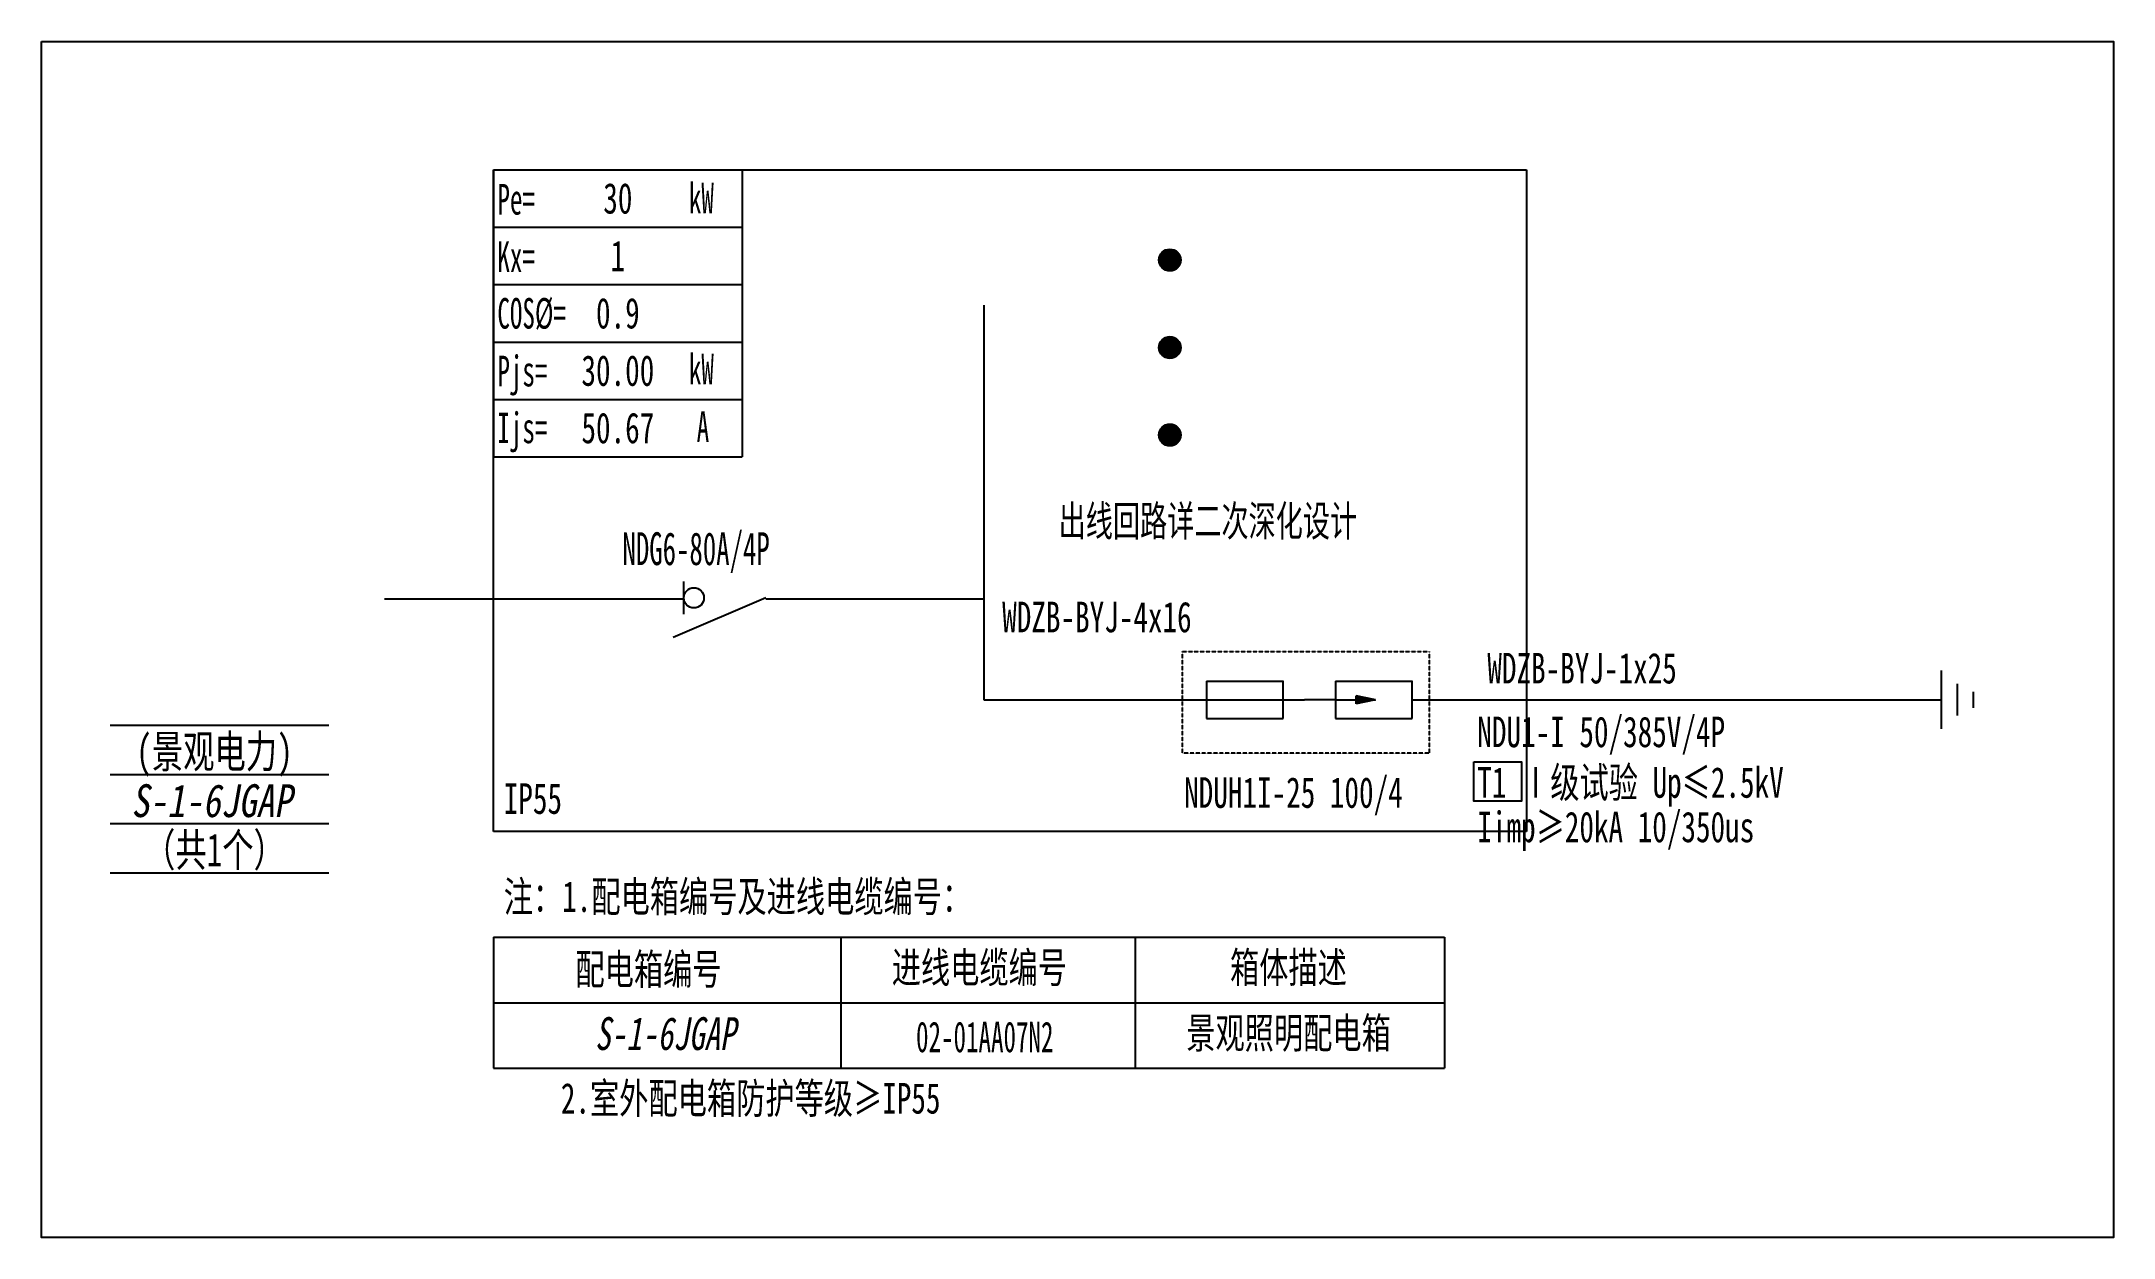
# Model space of a CAD drawing. Extents: x 296942 to 299406, y 372140 to 373562.
import ezdxf
from ezdxf.enums import TextEntityAlignment as Align

# ---------------------------------------------------------------- set-up
doc = ezdxf.new("R2010")
doc.units = 0
doc.header["$MEASUREMENT"] = 0
doc.linetypes.add('DASH', pattern=[0.35, 0.25, -0.1])
doc.linetypes.add('DASHED2', pattern=[0.375, 0.25, -0.125])
for name, color, linetype in [('D_E_Eqpm(强电设备)', 100, 'Continuous'), ('D_E_Eqpm（强电设备）', 100, 'Continuous'), ('D_E_Text(强电文字)', 51, 'Continuous'), ('D_E_Text（强电文字）', 51, 'Continuous'), ('D_E_Wire(强电线缆)', 10, 'Continuous'), ('D_E_Wire（强电线缆）', 10, 'Continuous'), ('D_T_TableDim（表格尺寸）', 255, 'Continuous'), ('E_E_Text（强电文字）', 51, 'Continuous'), ('E_E_Wire（强电线缆）', 10, 'Continuous'), ('E_T_TableDim（表格尺寸）', 255, 'Continuous'), ('系统图', 220, 'Continuous')]:
    doc.layers.add(name, color=color, linetype=linetype)
doc.styles.add('电气', font='', dxfattribs={"width": 0.7})
doc.styles.add('电气箱', font='simhei.ttf', dxfattribs={"width": 0.8, "oblique": 10})
doc.styles.get('电气').set_extended_font_data('SimSun')

msp = doc.modelspace()

# ---------------------------------------------------------------- linework, layer by layer
at = {"linetype": 'DASHED2', "elevation": 0}
msp.add_lwpolyline([(298298.4, 372836.5), (298592, 372836.5), (298592, 372715.5), (298298.4, 372715.5)], close=True, dxfattribs=at)
at = {"layer": 'D_E_Eqpm(强电设备)'}
for p, q in [((298327.1, 372801.3), (298418.5, 372801.3)), ((298327.1, 372801.3), (298327.1, 372757)), ((298418.2, 372757), (298418.2, 372801.3)), ((298480.6, 372779.1), (298443.7, 372779.1)), ((298480.6, 372801.3), (298572, 372801.3)), ((298480.6, 372801.3), (298480.6, 372757)), ((298480.6, 372779.1), (298528, 372779.1)), ((298528, 372779.1), (298505, 372783.8)), ((298505, 372774.4), (298505, 372783.8)), ((298528, 372779.1), (298505, 372774.4)), ((298571.7, 372757), (298571.7, 372801.3)), ((298327.1, 372757), (298418.2, 372757)), ((298480.6, 372757), (298571.7, 372757))]:
    msp.add_line(p, q, dxfattribs=at)
msp.add_solid([(298505, 372774.4), (298528, 372779.1), (298505, 372783.8)], dxfattribs=at)
at = {"layer": 'D_E_Eqpm（强电设备）'}
for p, q in [((297803.2, 372900.2), (297693.2, 372853)), ((297705.7, 372880.7), (297705.7, 372919.7))]:
    msp.add_line(p, q, dxfattribs=at)
msp.add_circle((297717.7, 372900.2), 12, dxfattribs=at)
at = {"layer": 'D_E_Text（强电文字）', "elevation": 0}
msp.add_lwpolyline([(298645.1, 372705.3), (298701.6, 372705.3), (298701.6, 372658.8), (298645.1, 372658.8)], close=True, dxfattribs=at)
at = {"layer": 'D_E_Wire(强电线缆)'}
msp.add_line((297349.7, 372899.1), (297705.8, 372899.1), dxfattribs=at)
at = {"layer": 'D_E_Wire（强电线缆）'}
for p, q in [((299201, 372744.5), (299201, 372813.9)), ((298062.4, 372779.1), (298443.7, 372779.1)), ((298571.7, 372779.1), (299201, 372779.1)), ((299219.9, 372760.3), (299219.9, 372798.2)), ((299238.8, 372769.6), (299238.8, 372788.6))]:
    msp.add_line(p, q, dxfattribs=at)
for centre in [(298283.6, 373301.7), (298283.6, 373197.7), (298283.6, 373093.8)]:
    msp.add_circle(centre, 13, dxfattribs=at)
at = {"layer": 'D_E_Wire（强电线缆）', "linetype": 'Continuous'}
for points in [[(298270.8, 373299.7), (298270.6, 373301.7), (298270.8, 373303.7)], [(298271.3, 373297.7), (298270.8, 373303.7), (298271.3, 373305.7)], [(298270.8, 373299.7), (298270.8, 373303.7), (298271.3, 373297.7)], [(298272, 373295.8), (298271.3, 373305.7), (298272, 373307.6)], [(298271.3, 373297.7), (298271.3, 373305.7), (298272, 373295.8)], [(298273.1, 373294.1), (298272, 373307.6), (298273.1, 373309.3)], [(298272, 373295.8), (298272, 373307.6), (298273.1, 373294.1)], [(298274.4, 373292.5), (298273.1, 373309.3), (298274.4, 373310.9)], [(298273.1, 373294.1), (298273.1, 373309.3), (298274.4, 373292.5)], [(298276, 373291.2), (298274.4, 373310.9), (298276, 373312.2)], [(298274.4, 373292.5), (298274.4, 373310.9), (298276, 373291.2)], [(298277.7, 373290.1), (298276, 373312.2), (298277.7, 373313.3)], [(298276, 373291.2), (298276, 373312.2), (298277.7, 373290.1)], [(298279.6, 373289.3), (298277.7, 373313.3), (298279.6, 373314.1)], [(298277.7, 373290.1), (298277.7, 373313.3), (298279.6, 373289.3)], [(298281.6, 373288.9), (298279.6, 373314.1), (298281.6, 373314.5)], [(298279.6, 373289.3), (298279.6, 373314.1), (298281.6, 373288.9)], [(298283.6, 373288.7), (298281.6, 373314.5), (298283.6, 373314.7)], [(298281.6, 373288.9), (298281.6, 373314.5), (298283.6, 373288.7)], [(298283.6, 373288.7), (298283.6, 373314.7), (298285.6, 373288.9)], [(298285.6, 373288.9), (298283.6, 373314.7), (298285.6, 373314.5)], [(298285.6, 373288.9), (298285.6, 373314.5), (298287.6, 373289.3)], [(298287.6, 373289.3), (298285.6, 373314.5), (298287.6, 373314.1)], [(298287.6, 373289.3), (298287.6, 373314.1), (298289.5, 373290.1)], [(298289.5, 373290.1), (298287.6, 373314.1), (298289.5, 373313.3)], [(298289.5, 373290.1), (298289.5, 373313.3), (298291.3, 373291.2)], [(298291.3, 373291.2), (298289.5, 373313.3), (298291.3, 373312.2)], [(298291.3, 373291.2), (298291.3, 373312.2), (298292.8, 373292.5)], [(298292.8, 373292.5), (298291.3, 373312.2), (298292.8, 373310.9)], [(298292.8, 373292.5), (298292.8, 373310.9), (298294.1, 373294.1)], [(298294.1, 373294.1), (298292.8, 373310.9), (298294.1, 373309.3)], [(298294.1, 373294.1), (298294.1, 373309.3), (298295.2, 373295.8)], [(298295.2, 373295.8), (298294.1, 373309.3), (298295.2, 373307.6)], [(298295.2, 373295.8), (298295.2, 373307.6), (298296, 373297.7)], [(298296, 373297.7), (298295.2, 373307.6), (298296, 373305.7)], [(298296, 373297.7), (298296, 373305.7), (298296.4, 373299.7)], [(298296.4, 373299.7), (298296, 373305.7), (298296.4, 373303.7)], [(298296.4, 373299.7), (298296.4, 373303.7), (298296.6, 373301.7)], [(298270.8, 373195.7), (298270.6, 373197.7), (298270.8, 373199.8)], [(298271.3, 373193.7), (298270.8, 373199.8), (298271.3, 373201.7)], [(298270.8, 373195.7), (298270.8, 373199.8), (298271.3, 373193.7)], [(298272, 373191.8), (298271.3, 373201.7), (298272, 373203.6)], [(298271.3, 373193.7), (298271.3, 373201.7), (298272, 373191.8)], [(298273.1, 373190.1), (298272, 373203.6), (298273.1, 373205.4)], [(298272, 373191.8), (298272, 373203.6), (298273.1, 373190.1)], [(298274.4, 373188.5), (298273.1, 373205.4), (298274.4, 373206.9)], [(298273.1, 373190.1), (298273.1, 373205.4), (298274.4, 373188.5)], [(298276, 373187.2), (298274.4, 373206.9), (298276, 373208.2)], [(298274.4, 373188.5), (298274.4, 373206.9), (298276, 373187.2)], [(298277.7, 373186.1), (298276, 373208.2), (298277.7, 373209.3)], [(298276, 373187.2), (298276, 373208.2), (298277.7, 373186.1)], [(298279.6, 373185.4), (298277.7, 373209.3), (298279.6, 373210.1)], [(298277.7, 373186.1), (298277.7, 373209.3), (298279.6, 373185.4)], [(298281.6, 373184.9), (298279.6, 373210.1), (298281.6, 373210.6)], [(298279.6, 373185.4), (298279.6, 373210.1), (298281.6, 373184.9)], [(298283.6, 373184.7), (298281.6, 373210.6), (298283.6, 373210.7)], [(298281.6, 373184.9), (298281.6, 373210.6), (298283.6, 373184.7)], [(298283.6, 373184.7), (298283.6, 373210.7), (298285.6, 373184.9)], [(298285.6, 373184.9), (298283.6, 373210.7), (298285.6, 373210.6)], [(298285.6, 373184.9), (298285.6, 373210.6), (298287.6, 373185.4)], [(298287.6, 373185.4), (298285.6, 373210.6), (298287.6, 373210.1)], [(298287.6, 373185.4), (298287.6, 373210.1), (298289.5, 373186.1)], [(298289.5, 373186.1), (298287.6, 373210.1), (298289.5, 373209.3)], [(298289.5, 373186.1), (298289.5, 373209.3), (298291.3, 373187.2)], [(298291.3, 373187.2), (298289.5, 373209.3), (298291.3, 373208.2)], [(298291.3, 373187.2), (298291.3, 373208.2), (298292.8, 373188.5)], [(298292.8, 373188.5), (298291.3, 373208.2), (298292.8, 373206.9)], [(298292.8, 373188.5), (298292.8, 373206.9), (298294.1, 373190.1)], [(298294.1, 373190.1), (298292.8, 373206.9), (298294.1, 373205.4)], [(298294.1, 373190.1), (298294.1, 373205.4), (298295.2, 373191.8)], [(298295.2, 373191.8), (298294.1, 373205.4), (298295.2, 373203.6)], [(298295.2, 373191.8), (298295.2, 373203.6), (298296, 373193.7)], [(298296, 373193.7), (298295.2, 373203.6), (298296, 373201.7)], [(298296, 373193.7), (298296, 373201.7), (298296.4, 373195.7)], [(298296.4, 373195.7), (298296, 373201.7), (298296.4, 373199.8)], [(298296.4, 373195.7), (298296.4, 373199.8), (298296.6, 373197.7)], [(298271.3, 373089.7), (298270.8, 373095.8), (298271.3, 373097.8)], [(298272, 373087.9), (298271.3, 373097.8), (298272, 373099.7)], [(298271.3, 373089.7), (298271.3, 373097.8), (298272, 373087.9)], [(298273.1, 373086.1), (298272, 373099.7), (298273.1, 373101.4)], [(298272, 373087.9), (298272, 373099.7), (298273.1, 373086.1)], [(298274.4, 373084.6), (298273.1, 373101.4), (298274.4, 373102.9)], [(298273.1, 373086.1), (298273.1, 373101.4), (298274.4, 373084.6)], [(298276, 373083.2), (298274.4, 373102.9), (298276, 373104.3)], [(298274.4, 373084.6), (298274.4, 373102.9), (298276, 373083.2)], [(298277.7, 373082.2), (298276, 373104.3), (298277.7, 373105.3)], [(298276, 373083.2), (298276, 373104.3), (298277.7, 373082.2)], [(298279.6, 373081.4), (298277.7, 373105.3), (298279.6, 373106.1)], [(298277.7, 373082.2), (298277.7, 373105.3), (298279.6, 373081.4)], [(298281.6, 373080.9), (298279.6, 373106.1), (298281.6, 373106.6)], [(298279.6, 373081.4), (298279.6, 373106.1), (298281.6, 373080.9)], [(298283.6, 373080.8), (298281.6, 373106.6), (298283.6, 373106.7)], [(298281.6, 373080.9), (298281.6, 373106.6), (298283.6, 373080.8)], [(298283.6, 373080.8), (298283.6, 373106.7), (298285.6, 373080.9)], [(298285.6, 373080.9), (298283.6, 373106.7), (298285.6, 373106.6)], [(298285.6, 373080.9), (298285.6, 373106.6), (298287.6, 373081.4)], [(298287.6, 373081.4), (298285.6, 373106.6), (298287.6, 373106.1)], [(298287.6, 373081.4), (298287.6, 373106.1), (298289.5, 373082.2)], [(298289.5, 373082.2), (298287.6, 373106.1), (298289.5, 373105.3)], [(298289.5, 373082.2), (298289.5, 373105.3), (298291.3, 373083.2)], [(298291.3, 373083.2), (298289.5, 373105.3), (298291.3, 373104.3)], [(298291.3, 373083.2), (298291.3, 373104.3), (298292.8, 373084.6)], [(298292.8, 373084.6), (298291.3, 373104.3), (298292.8, 373102.9)], [(298292.8, 373084.6), (298292.8, 373102.9), (298294.1, 373086.1)], [(298294.1, 373086.1), (298292.8, 373102.9), (298294.1, 373101.4)], [(298294.1, 373086.1), (298294.1, 373101.4), (298295.2, 373087.9)], [(298295.2, 373087.9), (298294.1, 373101.4), (298295.2, 373099.7)], [(298295.2, 373087.9), (298295.2, 373099.7), (298296, 373089.7)], [(298296, 373089.7), (298295.2, 373099.7), (298296, 373097.8)], [(298296, 373089.7), (298296, 373097.8), (298296.4, 373091.7)], [(298296.4, 373091.7), (298296, 373097.8), (298296.4, 373095.8)], [(298270.8, 373091.7), (298270.6, 373093.8), (298270.8, 373095.8)], [(298270.8, 373091.7), (298270.8, 373095.8), (298271.3, 373089.7)], [(298296.4, 373091.7), (298296.4, 373095.8), (298296.6, 373093.8)]]:
    msp.add_solid(points, dxfattribs=at)
at = {"layer": 'D_T_TableDim（表格尺寸）', "linetype": 'Continuous'}
for p, q in [((297023.8, 372748.9), (297283.7, 372748.9)), ((297023.8, 372690.4), (297283.7, 372690.4)), ((297023.8, 372631.9), (297283.7, 372631.9)), ((297023.8, 372573.4), (297283.7, 372573.4))]:
    msp.add_line(p, q, dxfattribs=at)
at = {"layer": 'D_T_TableDim（表格尺寸）', "ltscale": 3.5}
for p, q in [((297479.4, 372497.1), (298610, 372497.1)), ((297479.4, 372497.1), (297479.4, 372341.1)), ((297892.5, 372497.1), (297892.5, 372341.1)), ((298242.4, 372497.1), (298242.4, 372341.1)), ((298610, 372497.1), (298610, 372341.1)), ((297479.4, 372419.1), (298610, 372419.1)), ((297479.4, 372419.1), (298610, 372419.1)), ((297479.4, 372341.1), (298610, 372341.1))]:
    msp.add_line(p, q, dxfattribs=at)
at = {"layer": 'E_E_Text（强电文字）', "linetype": 'Continuous'}
for p, q in [((297479.4, 373408.9), (297479.4, 373067.8)), ((297479.4, 373408.9), (297775.1, 373408.9)), ((297775.1, 373408.9), (297775.1, 373067.8)), ((297479.4, 373340.7), (297775.1, 373340.7)), ((297479.4, 373272.5), (297775.1, 373272.5)), ((297479.4, 373204.2), (297775.1, 373204.2)), ((297479.4, 373136), (297775.1, 373136)), ((297479.4, 373067.8), (297775.1, 373067.8))]:
    msp.add_line(p, q, dxfattribs=at)
at = {"layer": 'E_E_Wire（强电线缆）'}
for p, q in [((298062.4, 373248.1), (298062.4, 372779.1)), ((297803.2, 372899.1), (298062.4, 372899.1))]:
    msp.add_line(p, q, dxfattribs=at)
at = {"layer": 'E_T_TableDim（表格尺寸）', "linetype": 'DASH', "ltscale": 2}
for p, q in [((297479.4, 372622.6), (297479.4, 373408.9)), ((297479.4, 373408.9), (298707.6, 373408.9)), ((298707.6, 373408.9), (298707.6, 372622.6)), ((298707.6, 372622.6), (297479.4, 372622.6))]:
    msp.add_line(p, q, dxfattribs=at)
at = {"layer": '系统图', "ltscale": 9973.992009}
msp.add_lwpolyline([(296942, 373561.5), (299405.5, 373561.5), (299405.5, 372140), (296942, 372140)], close=True, dxfattribs=at)

# ---------------------------------------------------------------- texts
at = {"layer": 'D_E_Text(强电文字)', "color": 1, "style": '电气', "width": 0.6}
msp.add_text('NDG6-80A/4P', height=38.99, dxfattribs=at).set_placement((297632.8, 372939.2))
at = {"layer": 'D_E_Text(强电文字)', "style": '电气', "width": 0.7}
for s, p in [('WDZB-BYJ-4x16', (298084.2, 372859.3)), ('WDZB-BYJ-1x25', (298661, 372798.5)), ('T1 Ⅰ级试验 Up≤2.5kV ', (298649.1, 372662.7)), ('Iimp≥20kA 10/350us', (298649.1, 372609.8))]:
    msp.add_text(s, height=36.391, dxfattribs=at).set_placement(p)
at = {"layer": 'D_E_Text(强电文字)', "color": 51, "true_color": 0xffff7f, "style": '电气', "width": 0.7}
msp.add_text('NDU1-I 50/385V/4P', height=36.391, dxfattribs=at).set_placement((298649.1, 372722.8))
at = {"layer": 'D_E_Text（强电文字）', "linetype": 'Continuous', "style": '电气', "width": 0.6}
for s, height, p in [('kW', 36.39, (297711.7, 373357.1)), ('Pe=', 36.39, (297484.1, 373355.8)), ('Kx=', 36.39, (297484.1, 373287.4)), ('COS%%C=', 36.39, (297484.1, 373220.2)), ('Pjs=', 36.39, (297484.1, 373151.6)), ('kW', 36.39, (297711.7, 373153.9)), ('Ijs=', 36.39, (297484.1, 373084.1)), ('A', 36.4, (297721, 373085.6))]:
    msp.add_text(s, height=height, dxfattribs=at).set_placement(p)
at = {"layer": 'D_E_Text（强电文字）', "style": '电气'}
for s, height, width, p in [('出线回路详二次深化设计', 36.391, 0.65, (298151.3, 372973.5)), ('IP55', 36.39, 0.7, (297491.6, 372643.5)), ('注：1.配电箱编号及进线电缆编号：', 36.391, 0.7, (297491.6, 372527)), ('2.室外配电箱防护等级≥IP55', 36.391, 0.7, (297559.5, 372287.3))]:
    msp.add_text(s, height=height, dxfattribs=dict(at, width=width)).set_placement(p)
at = {"layer": 'D_E_Text（强电文字）', "color": 51, "true_color": 0xffff7f, "style": '电气', "width": 0.7}
msp.add_text('NDUH1I-25 100/4', height=36.391, dxfattribs=at).set_placement((298300.5, 372650.7))
at = {"layer": 'D_E_Text（强电文字）', "style": '电气'}
for s, height, width, p in [('配电箱编号', 36.39, 0.7, (297663.7, 372459.7)), ('进线电缆编号', 36.39, 0.7, (298057.1, 372461.7)), ('箱体描述', 36.39, 0.7, (298424.6, 372461.7)), ('02-01AA07N2', 36.391, 0.6, (298063.5, 372378.2)), ('景观照明配电箱', 36.39, 0.7, (298424.6, 372383.7))]:
    msp.add_text(s, height=height, dxfattribs=dict(at, width=width)).set_placement(p, align=Align.MIDDLE)
at = {"layer": 'D_E_Text（强电文字）', "style": '电气箱', "oblique": 10, "width": 0.7}
msp.add_text('S-1-6JGAP', height=38.99, dxfattribs=at).set_placement((297683.6, 372382.4), align=Align.MIDDLE)
at = {"layer": 'E_E_Text（强电文字）', "linetype": 'Continuous', "style": '电气', "width": 0.7}
for s, p in [('(景观电力)', (297147.7, 372698.2)), ('（共1个）', (297147.7, 372581.2))]:
    msp.add_text(s, height=38.99, dxfattribs=at).set_placement(p, align=Align.CENTER)
at = {"layer": 'E_E_Text（强电文字）', "linetype": 'Continuous', "style": '电气箱', "oblique": 10, "width": 0.8}
msp.add_text('S-1-6JGAP', height=38.99, dxfattribs=at).set_placement((297144.4, 372639.7), align=Align.CENTER)
at = {"layer": 'E_E_Text（强电文字）', "linetype": 'Continuous', "width": 295.658, "attachment_point": 5, "style": '电气'}
for s, insert, char_height in [('30', (297627.3, 373374.8), 36.39), ('1', (297627.3, 373306.6), 36.4), ('0.9', (297627.3, 373238.3), 36.39), ('{\\C256;30.00}', (297627.3, 373170.1), 36.391), ('{\\C256;50.67}', (297627.3, 373101.9), 36.391)]:
    msp.add_mtext(s, dxfattribs=dict(at, insert=insert, char_height=char_height))

doc.saveas('drawing.dxf')
